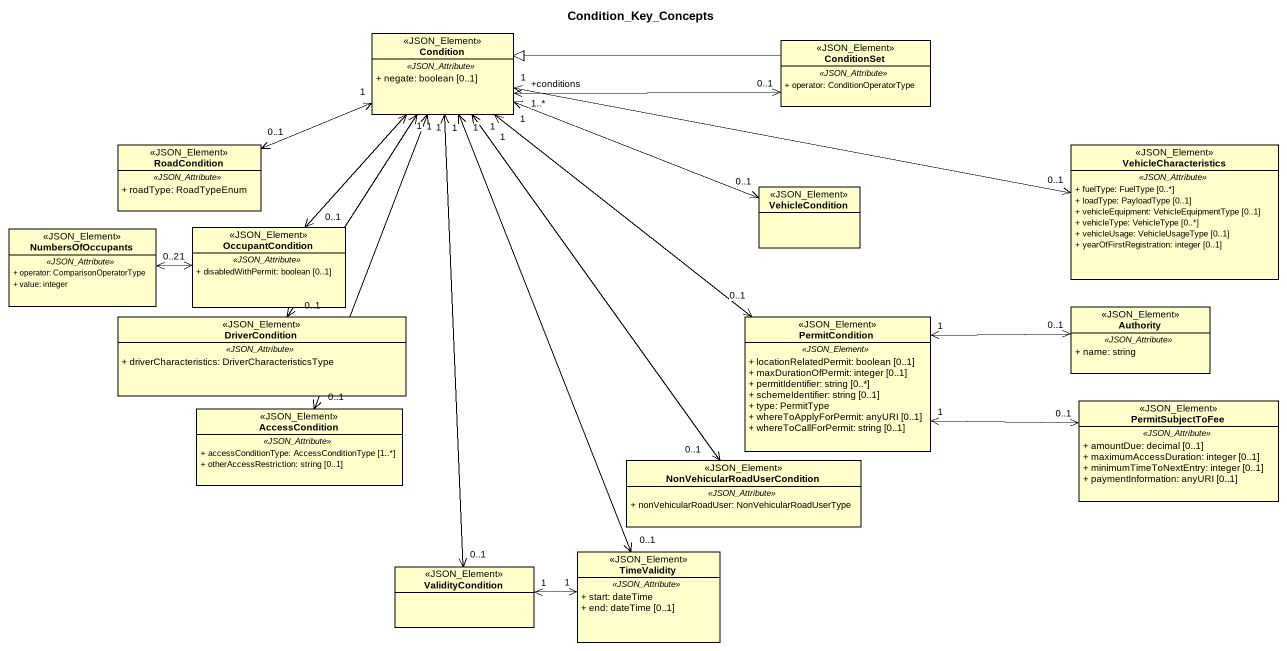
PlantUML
@startuml
title Condition_Key_Concepts
hide circle
hide empty members
skinparam classAttributeIconSize 0
class Condition <<JSON_Element>> {
  .. <<JSON_Attribute>> ..
  + negate: boolean [0..1]
}
class ConditionSet <<JSON_Element>> {
  .. <<JSON_Attribute>> ..
  + operator: ConditionOperatorType
}
class RoadCondition <<JSON_Element>> {
  .. <<JSON_Attribute>> ..
  + roadType: RoadTypeEnum
}
class VehicleCharacteristics <<JSON_Element>> {
  .. <<JSON_Attribute>> ..
  + fuelType: FuelType [0..*]
  + loadType: PayloadType [0..1]
  + vehicleEquipment: VehicleEquipmentType [0..1]
  + vehicleType: VehicleType [0..*]
  + vehicleUsage: VehicleUsageType [0..1]
  + yearOfFirstRegistration: integer [0..1]
}
class VehicleCondition <<JSON_Element>>
class NumbersOfOccupants <<JSON_Element>> {
  .. <<JSON_Attribute>> ..
  + operator: ComparisonOperatorType
  + value: integer
}
class OccupantCondition <<JSON_Element>> {
  .. <<JSON_Attribute>> ..
  + disabledWithPermit: boolean [0..1]
}
class DriverCondition <<JSON_Element>> {
  .. <<JSON_Attribute>> ..
  + driverCharacteristics: DriverCharacteristicsType
}
class PermitCondition <<JSON_Element>> {
  .. <<JSON_Element>> ..
  + locationRelatedPermit: boolean [0..1]
  + maxDurationOfPermit: integer [0..1]
  + permitIdentifier: string [0..*]
  + schemeIdentifier: string [0..1]
  + type: PermitType
  + whereToApplyForPermit: anyURI [0..1]
  + whereToCallForPermit: string [0..1]
}
class Authority <<JSON_Element>> {
  .. <<JSON_Attribute>> ..
  + name: string
}
class AccessCondition <<JSON_Element>> {
  .. <<JSON_Attribute>> ..
  + accessConditionType: AccessConditionType [1..*]
  + otherAccessRestriction: string [0..1]
}
class PermitSubjectToFee <<JSON_Element>> {
  .. <<JSON_Attribute>> ..
  + amountDue: decimal [0..1]
  + maximumAccessDuration: integer [0..1]
  + minimumTimeToNextEntry: integer [0..1]
  + paymentInformation: anyURI [0..1]
}
class "NonVehicularRoadUserCondition" as NonVehicularRoadUserConditio <<JSON_Element>> {
  .. <<JSON_Attribute>> ..
  + nonVehicularRoadUser: NonVehicularRoadUserType
}
class ValidityCondition <<JSON_Element>>
class TimeValidity <<JSON_Element>> {
  .. <<JSON_Attribute>> ..
  + start: dateTime
  + end: dateTime [0..1]
}
Condition "+conditions\n1..*" <-right-> "0..1" ConditionSet
Condition "1" <-left-> "0..1" RoadCondition
Condition "1" <-right-> "0..1" VehicleCharacteristics
Condition "1" <-right-> "0..1" VehicleCondition
Condition "1" <--> "0..1" OccupantCondition
Condition "1" <--> "0..1" DriverCondition
Condition "1" <--> "0..1" PermitCondition
Condition "1" <--> "0..1" AccessCondition
Condition "1" <--> "0..1" TimeValidity
ConditionSet -left-|> Condition
NumbersOfOccupants "0..2" <-right-> "1" OccupantCondition
PermitCondition "1" <-right-> "0..1" Authority
PermitCondition "1" <-right-> "0..1" PermitSubjectToFee
NonVehicularRoadUserConditio "0..1" <-up-> "1" Condition
ValidityCondition "0..1" <-up-> "1" Condition
TimeValidity "1" <-left-> "1" ValidityCondition
@enduml
